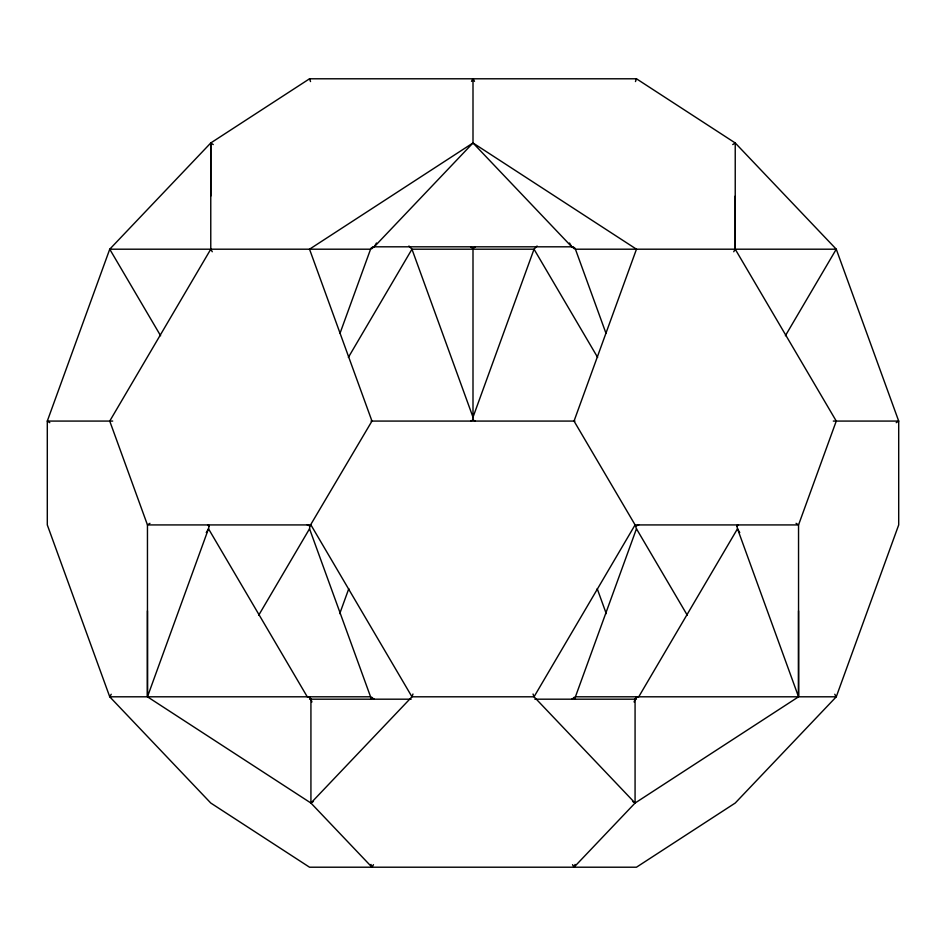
<?xml version="1.0" encoding="UTF-8"?>
<svg xmlns="http://www.w3.org/2000/svg" width="946" height="946" viewBox="0 0 946 946"><rect width="100%" height="100%" fill="white"/><g stroke="black" fill="none" stroke-linecap="round" stroke-linejoin="round"><path stroke-width="1.42" d="M147.458 610.868L147.458 696.8L310.927 803.036L371.967 867.21L373.469 864.668M210.769 196.082L210.769 142.964L309.531 78.79L636.469 78.79L735.231 142.964L836.264 249.2L898.7 421.076L898.7 524.924L836.264 696.8L735.231 803.036L636.469 867.21L309.531 867.21L210.769 803.036L109.736 696.8L47.3 524.924L47.3 421.076L109.736 249.2L210.769 142.964L213.252 144.572M572.531 864.668L574.033 867.21L635.073 803.036L635.073 699.189L636.079 697.462L638.739 696.8L737.502 528.779L736.875 525.988L737.502 524.924M735.231 196.082L735.231 249.2L733.729 251.742M798.542 610.868L798.542 696.8L635.073 803.036L632.59 801.428M258.648 615.338L309.531 528.779L309.921 525.988L371.967 421.076L309.531 249.2L473 142.964L473 78.79L474.502 81.332M208.498 524.924L209.125 525.988L208.498 528.779L147.458 696.8L147.458 524.924L109.736 421.076L210.769 249.2L210.769 142.964M309.697 698.432L309.921 697.462L307.261 696.8L208.498 528.779L206.252 532.598M340.052 333.205L370.572 249.2L374.238 246.811L473 142.964L636.469 249.2L574.033 421.076L635.192 525.054M339.744 613.635L348.802 588.684M412.964 694.021L411.959 696.8L310.927 803.036L310.927 699.189L309.921 697.462M635.464 81.569L636.469 78.79M571.762 699.189L575.428 696.8L636.469 528.779L635.073 524.924L534.041 696.8L411.959 696.8L310.927 524.924L147.458 524.924L149.941 523.315M574.033 867.21L575.038 864.431M634.057 701.967L635.452 698.538M111.238 694.258L109.736 696.8L370.572 696.8L374.238 699.189M374.238 246.811L376.484 242.992M471.498 81.332L473 78.79M348.353 357.422L411.959 249.2L534.041 249.2L537.068 246.007M785.381 335.759L836.264 249.2L575.428 249.2L571.762 246.811L473 142.964M573.784 248.538L574.707 247.568M370.572 699.189L372.216 697.462M470.73 421.076L473 420.012L473 248.538L475.27 246.811M732.748 144.572L735.231 142.964L735.231 249.2L836.264 421.076L798.542 524.924L798.542 696.8L737.502 528.779L739.748 532.598M310.927 803.036L313.41 801.428M896.217 422.685L898.7 421.076L833.308 421.076M736.875 525.988L738.388 525.184M636.079 525.988L638.739 524.924M372.511 246.811L573.489 246.811M370.572 249.2L109.736 249.2L160.619 335.759M112.692 421.076L47.3 421.076L49.783 422.685M371.045 421.076L574.955 421.076M635.073 524.924L798.542 524.924L796.059 523.315M575.428 696.8L836.264 696.8L834.762 694.258M309.531 699.189L411.167 699.189M534.833 699.189L636.469 699.189M307.261 524.924L309.921 525.988M475.27 421.076L473 420.012L473 419.137M207.612 525.184L209.125 525.988M470.73 246.811L473 248.538M408.932 246.007L411.959 249.2L473 417.221L534.041 249.2L597.647 357.422M371.293 247.568L372.216 248.538M573.784 697.462L575.428 699.189M635.073 803.036L534.041 696.8L533.036 694.021M569.516 242.992L571.762 246.811M636.469 528.779L687.352 615.338M210.769 249.2L212.271 251.742M575.428 249.2L605.948 333.205M597.198 588.684L606.256 613.635M309.531 78.79L310.536 81.569M309.531 528.779L370.572 696.8M310.927 699.189L311.944 701.967M370.962 864.431L371.967 867.21M636.079 697.462L636.303 698.432"/></g></svg>
